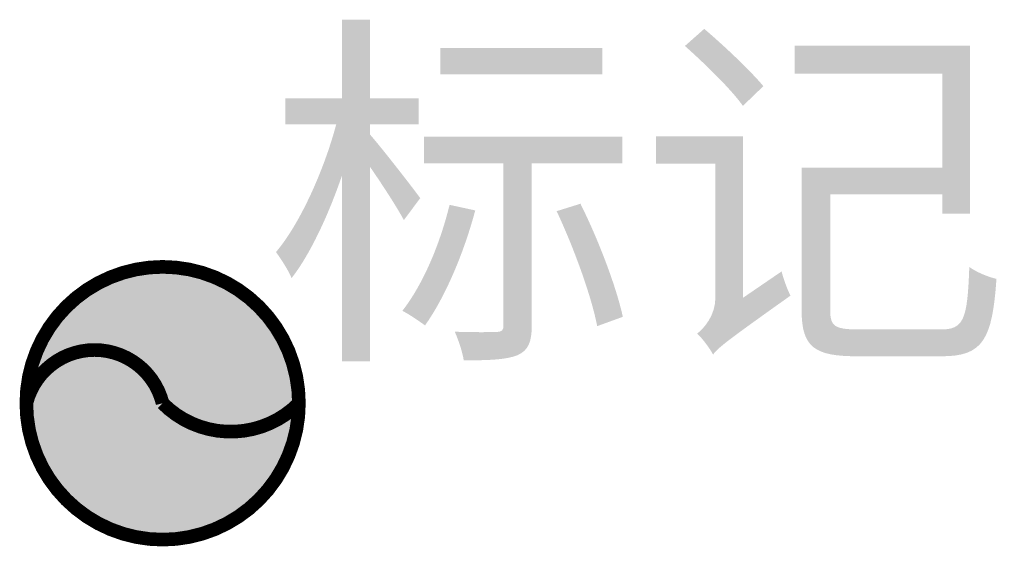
# Model space of a CAD drawing. Extents: x -1.05 to 6.12, y -1.05 to 2.81.
import ezdxf

# ---------------------------------------------------------------- set-up
doc = ezdxf.new("R2010")
doc.units = 0
doc.header["$MEASUREMENT"] = 0
doc.layers.get('0').update_dxf_attribs({"linetype": 'CONTINUOUS'})
doc.styles.get("Standard").update_dxf_attribs({"font": 'SimSun.ttf'})

msp = doc.modelspace()

# ---------------------------------------------------------------- hatches: boundary and pattern name
h = msp.add_hatch(color=255)
edge = h.paths.add_edge_path()
edge.add_arc((0, 0), 1, 180, 360)
edge.add_arc((0, 0), 1, 0, 180)

# ---------------------------------------------------------------- linework, layer by layer
at = {"color": 6, "const_width": 0.1}
for points in [[(-1, 0, 1), (1, 0, 1), (-1, 0, 1.572674)], [(-1, 0, -0.781015), (0, 0, 0.417098), (1, 0, -0.518284)]]:
    msp.add_lwpolyline(points, format="xyb", dxfattribs=at)

# ---------------------------------------------------------------- texts
msp.add_attdef('标记', (0.7663, 0.5218), '标记', height=2)

doc.saveas('drawing.dxf')
